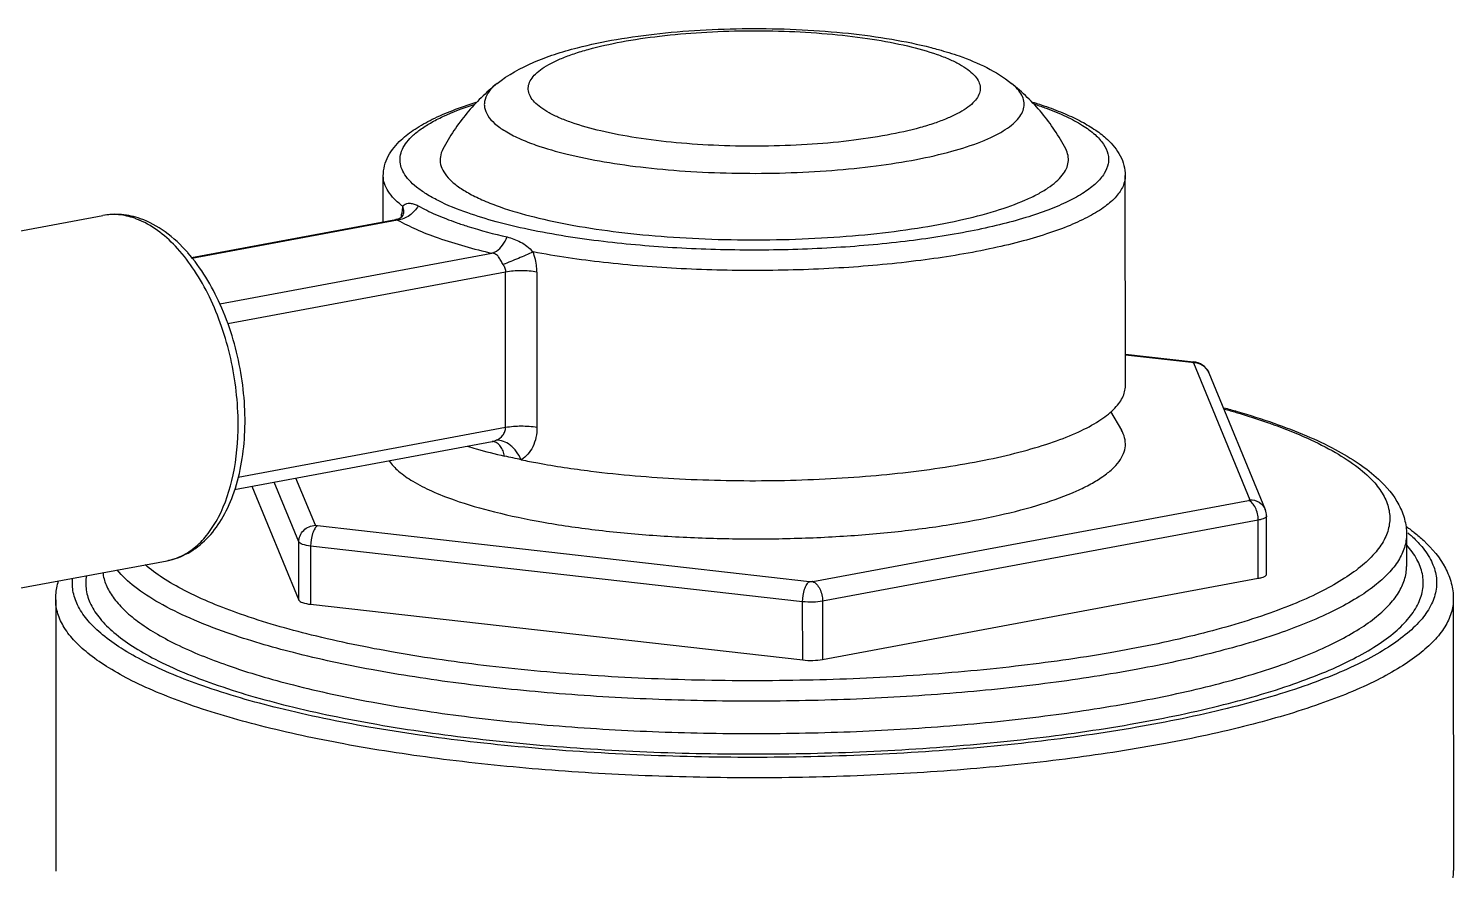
# Model space of a CAD drawing. Extents: x 9520 to 10292, y -16148 to -15602.
# Drawn here: x 10107.37 to 10153.4, y -15796.18 to -15768.99 of the extents above; entities that cross this region are included whole.
import ezdxf

# ---------------------------------------------------------------- set-up
doc = ezdxf.new("R2010")
doc.units = 0
doc.header["$MEASUREMENT"] = 0
doc.layers.get('0').update_dxf_attribs({"linetype": 'CONTINUOUS'})

# ---------------------------------------------------------------- blocks, each defined once
blk = doc.blocks.new('ZF65555')
at = {"color": 7, "linetype": 'Continuous'}
for p, q in [((9911.104, -16301.412), (9911.099, -16301.414)), ((9911.105, -16301.412), (9911.099, -16301.414)), ((9911.105, -16301.413), (9911.099, -16301.414)), ((9911.104, -16301.413), (9911.102, -16301.413)), ((9925.962, -16305.71), (9925.93, -16304.475)), ((9906.113, -16310.652), (9905.965, -16304.998)), ((9960.992, -16309.693), (9933.505, -16305.335)), ((9925.576, -16305.671), (9931.136, -16306.553)), ((9931.15, -16306.532), (9925.619, -16305.655)), ((9930.424, -16307.797), (9923.061, -16306.63)), ((9921.865, -16307.171), (9921.975, -16311.346)), ((9922.82, -16311.324), (9922.71, -16307.149)), ((9922.71, -16307.149), (9930.215, -16308.339)), ((9906.091, -16309.801), (9904.267, -16310.057)), ((9906.091, -16309.819), (9904.318, -16310.068)), ((9903.857, -16310.363), (9902.439, -16314.084)), ((9904.266, -16310.088), (9902.848, -16313.809)), ((9904.269, -16310.084), (9904.266, -16310.088)), ((9904.318, -16310.068), (9904.267, -16310.057)), ((9904.282, -16310.077), (9904.269, -16310.084)), ((9904.318, -16310.068), (9904.282, -16310.077)), ((9906.529, -16311.335), (9906.252, -16311.841)), ((9930.053, -16312.471), (9922.82, -16311.324)), ((9923.163, -16311.696), (9923.164, -16311.695)), ((9930.156, -16312.802), (9923.188, -16311.697)), ((9928.007, -16313.824), (9928.497, -16312.539)), ((9928.466, -16314.259), (9929.086, -16312.632)), ((9929.688, -16312.727), (9928.507, -16315.825)), ((9914.666, -16315.697), (9902.885, -16313.829)), ((9914.756, -16315.697), (9927.955, -16313.844)), ((9902.45, -16315.824), (9902.409, -16314.258)), ((9902.676, -16315.93), (9902.635, -16314.364)), ((9902.635, -16314.364), (9914.416, -16316.232)), ((9914.953, -16316.232), (9928.152, -16314.379)), ((9928.152, -16314.379), (9928.193, -16315.945)), ((9928.507, -16315.825), (9928.466, -16314.259)), ((9898.656, -16314.852), (9898.679, -16315.722)), ((9959.513, -16319.027), (9932.025, -16314.669)), ((9935.05, -16315.638), (9935.241, -16322.945)), ((9914.457, -16317.798), (9902.676, -16315.93)), ((9928.193, -16315.945), (9914.994, -16317.798)), ((9914.416, -16316.232), (9914.457, -16317.798)), ((9914.994, -16317.798), (9914.953, -16316.232)), ((9897.443, -16316.625), (9897.634, -16323.932))]:
    blk.add_line(p, q, dxfattribs=at)
for points in [[(9925.619, -16305.656), (9925.537, -16305.633), (9925.463, -16305.59), (9925.427, -16305.547), (9925.41, -16305.504)], [(9923.163, -16311.696), (9923.162, -16311.696), (9923.172, -16311.695), (9923.188, -16311.697)]]:
    blk.add_lwpolyline(points, dxfattribs=at)
for centre, radius, start, end in [((9911.811, -16313.011), 10.617, 108.6961, 110.8196), ((9911.275, -16311.176), 8.672, 110.8699, 111.8808), ((9911.607, -16312.052), 9.608, 109.693, 110.8571), ((9922.737, -16305.828), 2.744, 4.8916, 6.9234), ((9933.387, -16307.378), 2.08, 110.8978, 114.5749), ((9904.248, -16310.512), 0.418, 143.8143, 159.1038), ((9907.904, -16326.473), 15.753, 110.8714, 111.4277), ((9918.231, -16294.278), 18.414, 283.1487, 284.5831), ((9901.863, -16318.904), 5.333, 126.994, 128.5803), ((9901.175, -16317.657), 3.825, 131.891, 132.3603)]:
    blk.add_arc(centre, radius, start, end, dxfattribs=at)
for points, knots in [([(9920.614, -16301.164), (9920.265, -16301.084), (9919.526, -16300.952), (9918.364, -16300.826), (9917.126, -16300.763), (9915.846, -16300.764), (9914.569, -16300.83), (9913.335, -16300.957), (9912.181, -16301.144), (9911.449, -16301.314), (9911.104, -16301.413)], [0, 0, 0, 0, 0.112093, 0.234672, 0.365193, 0.499921, 0.634659, 0.765214, 0.887843, 1, 1, 1, 1]), ([(9920.829, -16303.172), (9920.938, -16303.13), (9921.141, -16303.046), (9921.415, -16302.905), (9921.637, -16302.759), (9921.805, -16302.609), (9921.918, -16302.455), (9921.973, -16302.294), (9921.962, -16302.13), (9921.887, -16301.974), (9921.754, -16301.828), (9921.567, -16301.688), (9921.328, -16301.556), (9921.037, -16301.431), (9920.697, -16301.315), (9920.159, -16301.168), (9919.387, -16301.02), (9918.365, -16300.897), (9917.249, -16300.83), (9916.08, -16300.82), (9914.905, -16300.868), (9913.766, -16300.973), (9912.708, -16301.129), (9911.772, -16301.331), (9911.199, -16301.506), (9910.942, -16301.604)], [0, 0, 0, 0, 0.026835, 0.05037, 0.070574, 0.087601, 0.101855, 0.114155, 0.125829, 0.13843, 0.153189, 0.170832, 0.191698, 0.215895, 0.243388, 0.274043, 0.343982, 0.423576, 0.510118, 0.600554, 0.691646, 0.780126, 0.862846, 0.936938, 1, 1, 1, 1]), ([(9922.803, -16302.072), (9922.5, -16301.841), (9921.975, -16301.572), (9921.225, -16301.317), (9920.826, -16301.213), (9920.62, -16301.166)], [0, 0, 0, 0, 0.480615, 0.732072, 1, 1, 1, 1]), ([(9911.099, -16301.414), (9911.033, -16301.433), (9910.78, -16301.508), (9910.529, -16301.592), (9910.346, -16301.662)], [0, 0, 0, 0, 0.259107, 1, 1, 1, 1]), ([(9910.346, -16301.662), (9910.095, -16301.758), (9909.609, -16301.972), (9909.161, -16302.266), (9908.961, -16302.435)], [0, 0, 0, 0, 0.506213, 1, 1, 1, 1]), ([(9910.942, -16301.604), (9910.833, -16301.646), (9910.63, -16301.73), (9910.356, -16301.871), (9910.134, -16302.017), (9909.966, -16302.167), (9909.853, -16302.321), (9909.798, -16302.482), (9909.809, -16302.645), (9909.884, -16302.801), (9910.017, -16302.948), (9910.204, -16303.088), (9910.443, -16303.22), (9910.734, -16303.345), (9911.074, -16303.46), (9911.612, -16303.608), (9912.384, -16303.756), (9913.406, -16303.879), (9914.522, -16303.946), (9915.691, -16303.956), (9916.866, -16303.908), (9918.005, -16303.803), (9919.062, -16303.647), (9919.999, -16303.444), (9920.572, -16303.27), (9920.829, -16303.172)], [0, 0, 0, 0, 0.026835, 0.05037, 0.070574, 0.087601, 0.101855, 0.114155, 0.125829, 0.13843, 0.153189, 0.170832, 0.191698, 0.215895, 0.243388, 0.274043, 0.343982, 0.423576, 0.510118, 0.600554, 0.691646, 0.780126, 0.862846, 0.936938, 1, 1, 1, 1]), ([(9922.803, -16302.072), (9922.882, -16302.132), (9923.017, -16302.253), (9923.131, -16302.444), (9923.162, -16302.596), (9923.158, -16302.748), (9923.078, -16302.946), (9922.887, -16303.164), (9922.605, -16303.373), (9922.236, -16303.575), (9921.955, -16303.694), (9921.801, -16303.752)], [0, 0, 0, 0, 0.117331, 0.213165, 0.256651, 0.299586, 0.391403, 0.502309, 0.639315, 0.805114, 1, 1, 1, 1]), ([(9922.803, -16302.072), (9923.105, -16302.302), (9923.672, -16302.827), (9924.119, -16303.458), (9924.307, -16303.796)], [0, 0, 0, 0, 0.495436, 1, 1, 1, 1]), ([(9907.549, -16304.236), (9907.72, -16303.888), (9908.132, -16303.234), (9908.671, -16302.681), (9908.961, -16302.435)], [0, 0, 0, 0, 0.504564, 1, 1, 1, 1]), ([(9921.801, -16303.752), (9921.528, -16303.856), (9920.925, -16304.045), (9919.941, -16304.27), (9918.833, -16304.452), (9917.635, -16304.585), (9916.383, -16304.666), (9915.116, -16304.69), (9913.873, -16304.658), (9912.693, -16304.571), (9911.611, -16304.431), (9910.661, -16304.244), (9909.969, -16304.045), (9909.507, -16303.86), (9909.228, -16303.721), (9909, -16303.575), (9908.824, -16303.422), (9908.701, -16303.262), (9908.634, -16303.094), (9908.629, -16302.921), (9908.686, -16302.75), (9908.8, -16302.584), (9908.903, -16302.485), (9908.961, -16302.435)], [0, 0, 0, 0, 0.060661, 0.131139, 0.209612, 0.293909, 0.381627, 0.470231, 0.557155, 0.639895, 0.716107, 0.783716, 0.841038, 0.865487, 0.88703, 0.905698, 0.921654, 0.935268, 0.947219, 0.95855, 0.970486, 0.984075, 1, 1, 1, 1]), ([(9925.422, -16303.515), (9925.304, -16303.41), (9925.029, -16303.215), (9924.554, -16302.968), (9923.996, -16302.746), (9923.592, -16302.62), (9923.378, -16302.56)], [0, 0, 0, 0, 0.208135, 0.44261, 0.705651, 1, 1, 1, 1]), ([(9923.685, -16305.53), (9923.955, -16305.428), (9924.333, -16305.264), (9924.778, -16305.002), (9925.037, -16304.812), (9925.238, -16304.618), (9925.38, -16304.42), (9925.461, -16304.218), (9925.477, -16304.012), (9925.425, -16303.81), (9925.31, -16303.615), (9925.135, -16303.427), (9924.902, -16303.247), (9924.613, -16303.073), (9924.126, -16302.84), (9923.721, -16302.7), (9923.434, -16302.613)], [0, 0, 0, 0, 0.171208, 0.24329, 0.306426, 0.361125, 0.408418, 0.450132, 0.489058, 0.528658, 0.572216, 0.622155, 0.679976, 0.746476, 0.822006, 1, 1, 1, 1]), ([(9908.037, -16303.087), (9907.869, -16303.151), (9907.551, -16303.283), (9907.112, -16303.503), (9906.735, -16303.74), (9906.516, -16303.92), (9906.421, -16304.014)], [0, 0, 0, 0, 0.288339, 0.549558, 0.785725, 1, 1, 1, 1]), ([(9908.044, -16303.129), (9907.863, -16303.201), (9907.533, -16303.347), (9907.096, -16303.594), (9906.759, -16303.85), (9906.525, -16304.113), (9906.418, -16304.351), (9906.398, -16304.536), (9906.418, -16304.719), (9906.525, -16304.952), (9906.761, -16305.205), (9907.098, -16305.444), (9907.536, -16305.669), (9908.069, -16305.879), (9908.694, -16306.071), (9909.402, -16306.243), (9910.487, -16306.449), (9911.343, -16306.556), (9911.934, -16306.611)], [0, 0, 0, 0, 0.068958, 0.128096, 0.177559, 0.218233, 0.252219, 0.267941, 0.283587, 0.317002, 0.356739, 0.4051, 0.463067, 0.530858, 0.608236, 0.694668, 0.789405, 1, 1, 1, 1]), ([(9924.307, -16303.796), (9924.342, -16303.859), (9924.393, -16303.993), (9924.39, -16304.212), (9924.302, -16304.427), (9924.14, -16304.634), (9923.905, -16304.836), (9923.601, -16305.032), (9923.229, -16305.221), (9922.955, -16305.335), (9922.808, -16305.391)], [0, 0, 0, 0, 0.087857, 0.171557, 0.261558, 0.366261, 0.490721, 0.637417, 0.807216, 1, 1, 1, 1]), ([(9925.93, -16304.475), (9925.927, -16304.382), (9925.898, -16304.198), (9925.751, -16303.854), (9925.563, -16303.639), (9925.422, -16303.515)], [0, 0, 0, 0, 0.248695, 0.495401, 1, 1, 1, 1]), ([(9906.421, -16304.014), (9906.287, -16304.145), (9906.111, -16304.37), (9905.982, -16304.721), (9905.962, -16304.906), (9905.965, -16304.998)], [0, 0, 0, 0, 0.504599, 0.751305, 1, 1, 1, 1]), ([(9922.808, -16305.391), (9922.512, -16305.504), (9921.86, -16305.711), (9920.799, -16305.961), (9919.607, -16306.168), (9918.316, -16306.326), (9916.96, -16306.431), (9915.576, -16306.479), (9914.202, -16306.469), (9912.875, -16306.401), (9911.631, -16306.278), (9910.504, -16306.103), (9909.523, -16305.881), (9908.814, -16305.652), (9908.345, -16305.444), (9908.064, -16305.289), (9907.835, -16305.126), (9907.66, -16304.957), (9907.541, -16304.781), (9907.479, -16304.598), (9907.481, -16304.41), (9907.522, -16304.292), (9907.549, -16304.236)], [0, 0, 0, 0, 0.0583, 0.125587, 0.200347, 0.280772, 0.364854, 0.450461, 0.535411, 0.617543, 0.694792, 0.765259, 0.827301, 0.879637, 0.901923, 0.921577, 0.938665, 0.953378, 0.966095, 0.977465, 0.988419, 1, 1, 1, 1]), ([(9925.428, -16305.302), (9925.507, -16305.239), (9925.647, -16305.113), (9925.811, -16304.905), (9925.911, -16304.692), (9925.931, -16304.544), (9925.93, -16304.475)], [0, 0, 0, 0, 0.30196, 0.56257, 0.790508, 1, 1, 1, 1]), ([(9905.965, -16304.998), (9905.967, -16305.094), (9906.022, -16305.301), (9906.228, -16305.58), (9906.547, -16305.841), (9906.976, -16306.087), (9907.512, -16306.317), (9908.148, -16306.529), (9908.879, -16306.719), (9910.011, -16306.95), (9911.594, -16307.162), (9913.636, -16307.296), (9915.789, -16307.312), (9917.249, -16307.241), (9917.978, -16307.185)], [0, 0, 0, 0, 0.022686, 0.048869, 0.080794, 0.119514, 0.165363, 0.218267, 0.277892, 0.343729, 0.491333, 0.654861, 0.82702, 1, 1, 1, 1]), ([(9925.012, -16305.301), (9924.863, -16305.391), (9924.531, -16305.564), (9924.186, -16305.709), (9923.999, -16305.78)], [0, 0, 0, 0, 0.465113, 1, 1, 1, 1]), ([(9925.428, -16305.302), (9925.407, -16305.272), (9925.34, -16305.23), (9925.227, -16305.223), (9925.115, -16305.247), (9925.046, -16305.281), (9925.012, -16305.301)], [0, 0, 0, 0, 0.243478, 0.488736, 0.741027, 1, 1, 1, 1]), ([(9925.012, -16305.301), (9925.073, -16305.402), (9925.237, -16305.577), (9925.463, -16305.661), (9925.576, -16305.671)], [0, 0, 0, 0, 0.511841, 1, 1, 1, 1]), ([(9925.41, -16305.504), (9925.407, -16305.487), (9925.397, -16305.419), (9925.41, -16305.35), (9925.428, -16305.302)], [0, 0, 0, 0, 0.251063, 1, 1, 1, 1]), ([(9925.428, -16305.302), (9925.432, -16305.318), (9925.445, -16305.382), (9925.455, -16305.447), (9925.461, -16305.497)], [0, 0, 0, 0, 0.237063, 1, 1, 1, 1]), ([(9932.496, -16305.45), (9932.658, -16305.388), (9932.992, -16305.303), (9933.338, -16305.309), (9933.505, -16305.335)], [0, 0, 0, 0, 0.505476, 1, 1, 1, 1]), ([(9932.645, -16305.435), (9932.785, -16305.382), (9933.07, -16305.308), (9933.365, -16305.313), (9933.505, -16305.335)], [0, 0, 0, 0, 0.511995, 1, 1, 1, 1]), ([(9920.055, -16306.398), (9920.729, -16306.299), (9921.695, -16306.123), (9922.9, -16305.804), (9923.437, -16305.625), (9923.685, -16305.53)], [0, 0, 0, 0, 0.546483, 0.78646, 1, 1, 1, 1]), ([(9923.999, -16305.78), (9923.896, -16305.819), (9923.451, -16305.98), (9922.995, -16306.113), (9922.642, -16306.205)], [0, 0, 0, 0, 0.231141, 1, 1, 1, 1]), ([(9925.576, -16305.671), (9925.418, -16305.766), (9925.065, -16305.951), (9924.234, -16306.297), (9923.547, -16306.504), (9923.061, -16306.63)], [0, 0, 0, 0, 0.205158, 0.441116, 1, 1, 1, 1]), ([(9925.576, -16305.671), (9925.578, -16305.665), (9925.592, -16305.653), (9925.609, -16305.654), (9925.619, -16305.655)], [0, 0, 0, 0, 0.426734, 1, 1, 1, 1]), ([(9930.014, -16311.051), (9929.999, -16310.457), (9930.079, -16309.56), (9930.369, -16308.415), (9930.672, -16307.612), (9931.049, -16306.892), (9931.602, -16306.123), (9932.135, -16305.664), (9932.522, -16305.487)], [0, 0, 0, 0, 0.279309, 0.419111, 0.554352, 0.682019, 0.799729, 1, 1, 1, 1]), ([(9931.247, -16306.397), (9931.423, -16306.186), (9931.799, -16305.81), (9932.261, -16305.539), (9932.496, -16305.45)], [0, 0, 0, 0, 0.521764, 1, 1, 1, 1]), ([(9911.934, -16306.611), (9912.593, -16306.673), (9913.949, -16306.753), (9916.001, -16306.756), (9918.05, -16306.645), (9919.399, -16306.494), (9920.055, -16306.398)], [0, 0, 0, 0, 0.244257, 0.500009, 0.755756, 1, 1, 1, 1]), ([(9922.642, -16306.205), (9922.58, -16306.221), (9922.457, -16306.261), (9922.279, -16306.348), (9922.107, -16306.468), (9922.005, -16306.57), (9921.956, -16306.627)], [0, 0, 0, 0, 0.234786, 0.473269, 0.723761, 1, 1, 1, 1]), ([(9923.061, -16306.63), (9923.019, -16306.619), (9922.907, -16306.569), (9922.756, -16306.425), (9922.675, -16306.283), (9922.642, -16306.205)], [0, 0, 0, 0, 0.211329, 0.585865, 1, 1, 1, 1]), ([(9930.206, -16312.959), (9930.003, -16312.451), (9929.772, -16311.304), (9929.856, -16309.54), (9930.322, -16307.838), (9930.896, -16306.819), (9931.246, -16306.398)], [0, 0, 0, 0, 0.2382, 0.500001, 0.761802, 1, 1, 1, 1]), ([(9917.978, -16307.185), (9918.676, -16307.131), (9920.009, -16306.989), (9921.331, -16306.762), (9921.956, -16306.627)], [0, 0, 0, 0, 0.522691, 1, 1, 1, 1]), ([(9921.865, -16307.171), (9921.864, -16307.125), (9921.869, -16306.941), (9921.908, -16306.757), (9921.956, -16306.627)], [0, 0, 0, 0, 0.246711, 1, 1, 1, 1]), ([(9921.956, -16306.627), (9922.088, -16306.684), (9922.357, -16306.793), (9922.63, -16306.895), (9922.769, -16306.942)], [0, 0, 0, 0, 0.495019, 1, 1, 1, 1]), ([(9922.769, -16306.942), (9922.79, -16306.907), (9922.827, -16306.837), (9922.878, -16306.736), (9922.955, -16306.656), (9923.025, -16306.635), (9923.061, -16306.63)], [0, 0, 0, 0, 0.277217, 0.528813, 0.758279, 1, 1, 1, 1]), ([(9921.865, -16307.171), (9922.004, -16307.142), (9922.287, -16307.116), (9922.571, -16307.127), (9922.71, -16307.149)], [0, 0, 0, 0, 0.500157, 1, 1, 1, 1]), ([(9922.769, -16306.942), (9922.75, -16306.974), (9922.72, -16307.04), (9922.709, -16307.113), (9922.71, -16307.149)], [0, 0, 0, 0, 0.504238, 1, 1, 1, 1]), ([(9903.857, -16310.363), (9903.889, -16310.28), (9904.005, -16310.13), (9904.18, -16310.07), (9904.267, -16310.057)], [0, 0, 0, 0, 0.502705, 1, 1, 1, 1]), ([(9903.91, -16310.265), (9903.95, -16310.211), (9904.059, -16310.119), (9904.197, -16310.088), (9904.266, -16310.088)], [0, 0, 0, 0, 0.495465, 1, 1, 1, 1]), ([(9920.558, -16312.563), (9919.768, -16312.684), (9918.138, -16312.865), (9915.672, -16312.976), (9913.233, -16312.932), (9911.29, -16312.764), (9909.87, -16312.546), (9908.94, -16312.355), (9908.123, -16312.133), (9907.432, -16311.884), (9906.877, -16311.613), (9906.513, -16311.357), (9906.306, -16311.139), (9906.199, -16310.98), (9906.132, -16310.818), (9906.115, -16310.707), (9906.113, -16310.652)], [0, 0, 0, 0, 0.158296, 0.32453, 0.488791, 0.641322, 0.710394, 0.773355, 0.829401, 0.877929, 0.918618, 0.951599, 0.965485, 0.977914, 0.989252, 1, 1, 1, 1]), ([(9932.025, -16314.669), (9931.886, -16314.646), (9931.605, -16314.56), (9931.222, -16314.317), (9930.88, -16313.968), (9930.473, -16313.35), (9930.125, -16312.364), (9930.026, -16311.507), (9930.014, -16311.051)], [0, 0, 0, 0, 0.095268, 0.195182, 0.303378, 0.422034, 0.692031, 1, 1, 1, 1]), ([(9903.478, -16311.315), (9903.36, -16311.351), (9902.912, -16311.49), (9902.467, -16311.644), (9902.143, -16311.768)], [0, 0, 0, 0, 0.261196, 1, 1, 1, 1]), ([(9903.459, -16311.353), (9903.356, -16311.385), (9902.964, -16311.509), (9902.576, -16311.645), (9902.292, -16311.753)], [0, 0, 0, 0, 0.260727, 1, 1, 1, 1]), ([(9922.82, -16311.324), (9922.68, -16311.302), (9922.396, -16311.291), (9922.113, -16311.317), (9921.975, -16311.346)], [0, 0, 0, 0, 0.499843, 1, 1, 1, 1]), ([(9921.975, -16311.346), (9921.978, -16311.438), (9922, -16311.618), (9922.09, -16311.865), (9922.23, -16312.07), (9922.354, -16312.171), (9922.42, -16312.209)], [0, 0, 0, 0, 0.273283, 0.531927, 0.773859, 1, 1, 1, 1]), ([(9923.084, -16311.667), (9923.015, -16311.639), (9922.917, -16311.571), (9922.837, -16311.44), (9922.821, -16311.363), (9922.82, -16311.324)], [0, 0, 0, 0, 0.492393, 0.744097, 1, 1, 1, 1]), ([(9902.143, -16311.768), (9901.849, -16311.88), (9901.298, -16312.108), (9900.539, -16312.489), (9899.896, -16312.892), (9899.527, -16313.194), (9899.368, -16313.35)], [0, 0, 0, 0, 0.293439, 0.556978, 0.791739, 1, 1, 1, 1]), ([(9902.149, -16311.809), (9901.847, -16311.927), (9901.287, -16312.167), (9900.535, -16312.568), (9899.932, -16312.983), (9899.605, -16313.292), (9899.476, -16313.449)], [0, 0, 0, 0, 0.308052, 0.577022, 0.806938, 1, 1, 1, 1]), ([(9924.252, -16313.243), (9923.9, -16313.377), (9923.125, -16313.623), (9921.865, -16313.919), (9920.447, -16314.165), (9918.912, -16314.351), (9917.301, -16314.473), (9915.657, -16314.528), (9914.027, -16314.514), (9912.455, -16314.431), (9910.984, -16314.281), (9909.653, -16314.07), (9908.5, -16313.804), (9907.669, -16313.53), (9907.123, -16313.281), (9906.798, -16313.095), (9906.536, -16312.901), (9906.338, -16312.699), (9906.206, -16312.489), (9906.145, -16312.269), (9906.16, -16312.046), (9906.216, -16311.908), (9906.252, -16311.841)], [0, 0, 0, 0, 0.058523, 0.126102, 0.201204, 0.281988, 0.366415, 0.45232, 0.537489, 0.619732, 0.696959, 0.767254, 0.828968, 0.880825, 0.902827, 0.922176, 0.938956, 0.953383, 0.965878, 0.977147, 0.988172, 1, 1, 1, 1]), ([(9922.42, -16312.209), (9922.452, -16312.133), (9922.513, -16312.022), (9922.619, -16311.892), (9922.774, -16311.742), (9922.952, -16311.656), (9923.084, -16311.667)], [0, 0, 0, 0, 0.275622, 0.418266, 0.557395, 1, 1, 1, 1]), ([(9922.868, -16312.099), (9922.876, -16312.051), (9922.899, -16311.959), (9922.961, -16311.836), (9923.05, -16311.742), (9923.125, -16311.705), (9923.163, -16311.696)], [0, 0, 0, 0, 0.274867, 0.536754, 0.777705, 1, 1, 1, 1]), ([(9923.861, -16311.803), (9923.783, -16311.83), (9923.455, -16311.938), (9923.123, -16312.032), (9922.868, -16312.099)], [0, 0, 0, 0, 0.237408, 1, 1, 1, 1]), ([(9923.188, -16311.697), (9923.179, -16311.695), (9923.144, -16311.688), (9923.109, -16311.677), (9923.084, -16311.667)], [0, 0, 0, 0, 0.244748, 1, 1, 1, 1]), ([(9922.42, -16312.209), (9922.274, -16312.244), (9921.657, -16312.38), (9921.034, -16312.491), (9920.558, -16312.563)], [0, 0, 0, 0, 0.237451, 1, 1, 1, 1]), ([(9925.981, -16312.138), (9925.912, -16312.245), (9925.717, -16312.457), (9925.334, -16312.737), (9924.835, -16313.006), (9924.458, -16313.164), (9924.252, -16313.243)], [0, 0, 0, 0, 0.184273, 0.410393, 0.68223, 1, 1, 1, 1]), ([(9932.025, -16314.669), (9931.826, -16314.637), (9931.43, -16314.503), (9930.918, -16314.123), (9930.5, -16313.596), (9930.295, -16313.182), (9930.206, -16312.96)], [0, 0, 0, 0, 0.231951, 0.47137, 0.725532, 1, 1, 1, 1]), ([(9899.368, -16313.35), (9899.158, -16313.556), (9898.881, -16313.903), (9898.682, -16314.44), (9898.653, -16314.716), (9898.656, -16314.852)], [0, 0, 0, 0, 0.518492, 0.760729, 1, 1, 1, 1]), ([(9899.476, -16313.449), (9899.381, -16313.564), (9899.222, -16313.798), (9899.089, -16314.186), (9899.091, -16314.58), (9899.229, -16314.963), (9899.493, -16315.329), (9899.875, -16315.679), (9900.372, -16316.016), (9900.982, -16316.337), (9901.701, -16316.641), (9902.853, -16317.039), (9904.533, -16317.467), (9906.797, -16317.863), (9909.333, -16318.15), (9912.066, -16318.32), (9914.918, -16318.366), (9917.808, -16318.288), (9920.65, -16318.087), (9923.364, -16317.77), (9925.871, -16317.345), (9928.098, -16316.828), (9929.466, -16316.397), (9930.086, -16316.16)], [0, 0, 0, 0, 0.013369, 0.025151, 0.036304, 0.047959, 0.061107, 0.076417, 0.094267, 0.114836, 0.138176, 0.164255, 0.224204, 0.293496, 0.370453, 0.453082, 0.539177, 0.626409, 0.712407, 0.794846, 0.871526, 0.940463, 1, 1, 1, 1]), ([(9902.848, -16313.809), (9902.761, -16313.809), (9902.584, -16313.86), (9902.469, -16314.004), (9902.439, -16314.084)], [0, 0, 0, 0, 0.505172, 1, 1, 1, 1]), ([(9902.635, -16314.364), (9902.633, -16314.306), (9902.644, -16314.19), (9902.695, -16314.031), (9902.773, -16313.903), (9902.847, -16313.844), (9902.885, -16313.829)], [0, 0, 0, 0, 0.282096, 0.558351, 0.802431, 1, 1, 1, 1]), ([(9902.848, -16313.809), (9902.846, -16313.813), (9902.856, -16313.822), (9902.869, -16313.826), (9902.879, -16313.828), (9902.885, -16313.829)], [0, 0, 0, 0, 0.309607, 0.607676, 1, 1, 1, 1]), ([(9927.955, -16313.844), (9927.967, -16313.843), (9927.984, -16313.839), (9928.005, -16313.831), (9928.007, -16313.824)], [0, 0, 0, 0, 0.648362, 1, 1, 1, 1]), ([(9928.466, -16314.259), (9928.465, -16314.203), (9928.438, -16314.087), (9928.334, -16313.943), (9928.184, -16313.847), (9928.066, -16313.824), (9928.007, -16313.824)], [0, 0, 0, 0, 0.245853, 0.495325, 0.747543, 1, 1, 1, 1]), ([(9927.955, -16313.844), (9927.985, -16313.86), (9928.04, -16313.925), (9928.121, -16314.102), (9928.149, -16314.265), (9928.152, -16314.379)], [0, 0, 0, 0, 0.173183, 0.414711, 1, 1, 1, 1]), ([(9902.409, -16314.258), (9902.41, -16314.287), (9902.469, -16314.323), (9902.546, -16314.347), (9902.603, -16314.359), (9902.635, -16314.364)], [0, 0, 0, 0, 0.334102, 0.627689, 1, 1, 1, 1]), ([(9928.152, -16314.379), (9928.225, -16314.369), (9928.324, -16314.35), (9928.428, -16314.304), (9928.461, -16314.274), (9928.466, -16314.259)], [0, 0, 0, 0, 0.644428, 0.860398, 1, 1, 1, 1]), ([(9898.538, -16314.736), (9898.507, -16314.76), (9898.39, -16314.856), (9898.277, -16314.958), (9898.197, -16315.036)], [0, 0, 0, 0, 0.25783, 1, 1, 1, 1]), ([(9898.598, -16314.831), (9898.569, -16314.856), (9898.463, -16314.956), (9898.363, -16315.063), (9898.295, -16315.146)], [0, 0, 0, 0, 0.261764, 1, 1, 1, 1]), ([(9898.657, -16314.852), (9898.66, -16314.971), (9898.706, -16315.218), (9898.888, -16315.571), (9899.175, -16315.911), (9899.565, -16316.239), (9900.055, -16316.554), (9900.886, -16316.98), (9902.166, -16317.456), (9903.963, -16317.93), (9906.057, -16318.321), (9908.399, -16318.62), (9910.931, -16318.817), (9913.593, -16318.908), (9916.319, -16318.891), (9919.042, -16318.766), (9921.695, -16318.535), (9924.213, -16318.205), (9926.536, -16317.784), (9928.607, -16317.283), (9929.882, -16316.875), (9930.463, -16316.653)], [0, 0, 0, 0, 0.010709, 0.022302, 0.035469, 0.050656, 0.068114, 0.087962, 0.134874, 0.191053, 0.255553, 0.327076, 0.404069, 0.484804, 0.56744, 0.650075, 0.73081, 0.807803, 0.879324, 0.943822, 1, 1, 1, 1]), ([(9930.086, -16316.16), (9930.597, -16315.966), (9931.309, -16315.655), (9932.139, -16315.152), (9932.476, -16314.892), (9932.621, -16314.759)], [0, 0, 0, 0, 0.563272, 0.797266, 1, 1, 1, 1]), ([(9930.463, -16316.653), (9930.796, -16316.526), (9931.412, -16316.269), (9932.237, -16315.837), (9932.892, -16315.389), (9933.242, -16315.053), (9933.378, -16314.882)], [0, 0, 0, 0, 0.310728, 0.58063, 0.809584, 1, 1, 1, 1]), ([(9933.762, -16314.941), (9933.751, -16315.056), (9933.692, -16315.294), (9933.505, -16315.635), (9933.223, -16315.97), (9932.848, -16316.299), (9932.383, -16316.622), (9931.603, -16317.065), (9930.95, -16317.346), (9930.486, -16317.523)], [0, 0, 0, 0, 0.079574, 0.16712, 0.266637, 0.38065, 0.510574, 0.657096, 1, 1, 1, 1]), ([(9898.197, -16315.036), (9897.974, -16315.256), (9897.68, -16315.623), (9897.47, -16316.191), (9897.439, -16316.482), (9897.443, -16316.625)], [0, 0, 0, 0, 0.519975, 0.76174, 1, 1, 1, 1]), ([(9898.295, -16315.146), (9898.193, -16315.269), (9898.02, -16315.52), (9897.875, -16315.937), (9897.876, -16316.36), (9898.023, -16316.771), (9898.304, -16317.165), (9898.713, -16317.542), (9899.245, -16317.903), (9899.899, -16318.248), (9900.67, -16318.575), (9901.906, -16319.004), (9903.709, -16319.463), (9906.141, -16319.889), (9908.863, -16320.198), (9911.798, -16320.38), (9914.862, -16320.431), (9917.965, -16320.347), (9921.019, -16320.131), (9923.934, -16319.791), (9926.627, -16319.335), (9929.021, -16318.779), (9930.49, -16318.316), (9931.156, -16318.062)], [0, 0, 0, 0, 0.0134, 0.025201, 0.036358, 0.048003, 0.061131, 0.076416, 0.094239, 0.114782, 0.138099, 0.164157, 0.224073, 0.293345, 0.370295, 0.452928, 0.539038, 0.62629, 0.712315, 0.79478, 0.871487, 0.940446, 1, 1, 1, 1]), ([(9930.863, -16318.016), (9930.21, -16318.265), (9928.767, -16318.72), (9926.418, -16319.265), (9923.774, -16319.712), (9920.912, -16320.046), (9917.915, -16320.257), (9914.869, -16320.338), (9911.862, -16320.288), (9908.983, -16320.108), (9906.313, -16319.803), (9903.931, -16319.384), (9902.165, -16318.932), (9900.955, -16318.511), (9900.201, -16318.19), (9899.562, -16317.85), (9899.043, -16317.495), (9898.646, -16317.125), (9898.373, -16316.738), (9898.233, -16316.334), (9898.238, -16315.919), (9898.384, -16315.51), (9898.556, -16315.264), (9898.658, -16315.143)], [0, 0, 0, 0, 0.059594, 0.128609, 0.205379, 0.287912, 0.373999, 0.461304, 0.547447, 0.630092, 0.707024, 0.776247, 0.836081, 0.862087, 0.885346, 0.905826, 0.923585, 0.93881, 0.951889, 0.963508, 0.974675, 0.986523, 1, 1, 1, 1]), ([(9934.204, -16315.012), (9934.23, -16315.138), (9934.242, -16315.408), (9934.12, -16315.813), (9933.868, -16316.207), (9933.494, -16316.593), (9933.001, -16316.97), (9932.135, -16317.491), (9931.394, -16317.814), (9930.863, -16318.016)], [0, 0, 0, 0, 0.080614, 0.164835, 0.25966, 0.369851, 0.498103, 0.645742, 1, 1, 1, 1]), ([(9931.156, -16318.062), (9931.686, -16317.86), (9932.428, -16317.538), (9933.3, -16317.019), (9933.8, -16316.644), (9934.185, -16316.261), (9934.45, -16315.868), (9934.591, -16315.467), (9934.595, -16315.196), (9934.575, -16315.068)], [0, 0, 0, 0, 0.35231, 0.499859, 0.628553, 0.739567, 0.835294, 0.919983, 1, 1, 1, 1]), ([(9935.05, -16315.638), (9935.049, -16315.595), (9935.037, -16315.424), (9934.999, -16315.255), (9934.958, -16315.133)], [0, 0, 0, 0, 0.251703, 1, 1, 1, 1]), ([(9930.486, -16317.523), (9929.905, -16317.745), (9928.63, -16318.153), (9926.559, -16318.654), (9924.236, -16319.075), (9921.718, -16319.405), (9919.064, -16319.635), (9916.342, -16319.761), (9913.616, -16319.778), (9910.954, -16319.687), (9908.422, -16319.49), (9906.08, -16319.191), (9903.986, -16318.8), (9902.189, -16318.326), (9900.909, -16317.85), (9900.078, -16317.424), (9899.588, -16317.109), (9899.198, -16316.781), (9898.911, -16316.441), (9898.729, -16316.088), (9898.682, -16315.841), (9898.679, -16315.722)], [0, 0, 0, 0, 0.056178, 0.120676, 0.192197, 0.26919, 0.349925, 0.43256, 0.515196, 0.595931, 0.672924, 0.744447, 0.808947, 0.865126, 0.912038, 0.931886, 0.949344, 0.964531, 0.977698, 0.989291, 1, 1, 1, 1]), ([(9914.666, -16315.697), (9914.628, -16315.712), (9914.554, -16315.771), (9914.476, -16315.899), (9914.425, -16316.058), (9914.414, -16316.174), (9914.416, -16316.232)], [0, 0, 0, 0, 0.197492, 0.441483, 0.717805, 1, 1, 1, 1]), ([(9914.666, -16315.697), (9914.673, -16315.698), (9914.703, -16315.701), (9914.733, -16315.7), (9914.756, -16315.697)], [0, 0, 0, 0, 0.23228, 1, 1, 1, 1]), ([(9914.953, -16316.232), (9914.95, -16316.118), (9914.922, -16315.955), (9914.841, -16315.778), (9914.786, -16315.713), (9914.756, -16315.697)], [0, 0, 0, 0, 0.58512, 0.826744, 1, 1, 1, 1]), ([(9931.533, -16318.555), (9932.053, -16318.357), (9932.783, -16318.041), (9933.649, -16317.538), (9934.155, -16317.173), (9934.554, -16316.801), (9934.843, -16316.42), (9935.017, -16316.032), (9935.053, -16315.765), (9935.05, -16315.638)], [0, 0, 0, 0, 0.34783, 0.494988, 0.624415, 0.737018, 0.834644, 0.920602, 1, 1, 1, 1]), ([(9902.676, -16315.93), (9902.644, -16315.925), (9902.587, -16315.913), (9902.51, -16315.889), (9902.451, -16315.852), (9902.45, -16315.824)], [0, 0, 0, 0, 0.372516, 0.666149, 1, 1, 1, 1]), ([(9928.507, -16315.825), (9928.502, -16315.84), (9928.469, -16315.869), (9928.365, -16315.916), (9928.266, -16315.935), (9928.193, -16315.945)], [0, 0, 0, 0, 0.139593, 0.35555, 1, 1, 1, 1]), ([(9914.416, -16316.232), (9914.502, -16316.246), (9914.682, -16316.256), (9914.862, -16316.245), (9914.953, -16316.232)], [0, 0, 0, 0, 0.486885, 1, 1, 1, 1]), ([(9897.443, -16316.625), (9897.446, -16316.752), (9897.496, -16317.017), (9897.69, -16317.395), (9897.999, -16317.76), (9898.416, -16318.111), (9898.941, -16318.449), (9899.832, -16318.906), (9901.204, -16319.416), (9903.13, -16319.924), (9905.375, -16320.343), (9907.884, -16320.663), (9910.599, -16320.875), (9913.452, -16320.972), (9916.373, -16320.954), (9919.291, -16320.819), (9922.135, -16320.572), (9924.834, -16320.218), (9927.324, -16319.767), (9929.543, -16319.231), (9930.91, -16318.793), (9931.533, -16318.555)], [0, 0, 0, 0, 0.010709, 0.022302, 0.035469, 0.050656, 0.068114, 0.087962, 0.134874, 0.191053, 0.255553, 0.327076, 0.404069, 0.484804, 0.56744, 0.650075, 0.73081, 0.807803, 0.879324, 0.943822, 1, 1, 1, 1]), ([(9914.994, -16317.798), (9914.903, -16317.811), (9914.723, -16317.822), (9914.543, -16317.811), (9914.457, -16317.798)], [0, 0, 0, 0, 0.513087, 1, 1, 1, 1]), ([(9898.498, -16325.537), (9898.257, -16325.324), (9897.935, -16324.961), (9897.686, -16324.384), (9897.638, -16324.082), (9897.634, -16323.932)], [0, 0, 0, 0, 0.515959, 0.759006, 1, 1, 1, 1])]:
    blk.add_open_spline(points, degree=3, knots=knots, dxfattribs=at)
blk.add_open_spline([(9902.409, -16314.258), (9902.408, -16314.199), (9902.418, -16314.139), (9902.439, -16314.084)], degree=3, dxfattribs=at)

msp = doc.modelspace()

# ---------------------------------------------------------------- block references
at = {"xscale": -1.2, "yscale": 1.2, "zscale": 1.2, "rotation": 1.533902650484888}
msp.add_blockref('ZF65555', (21501.942, 4103.449), dxfattribs=at)

doc.saveas('drawing.dxf')
